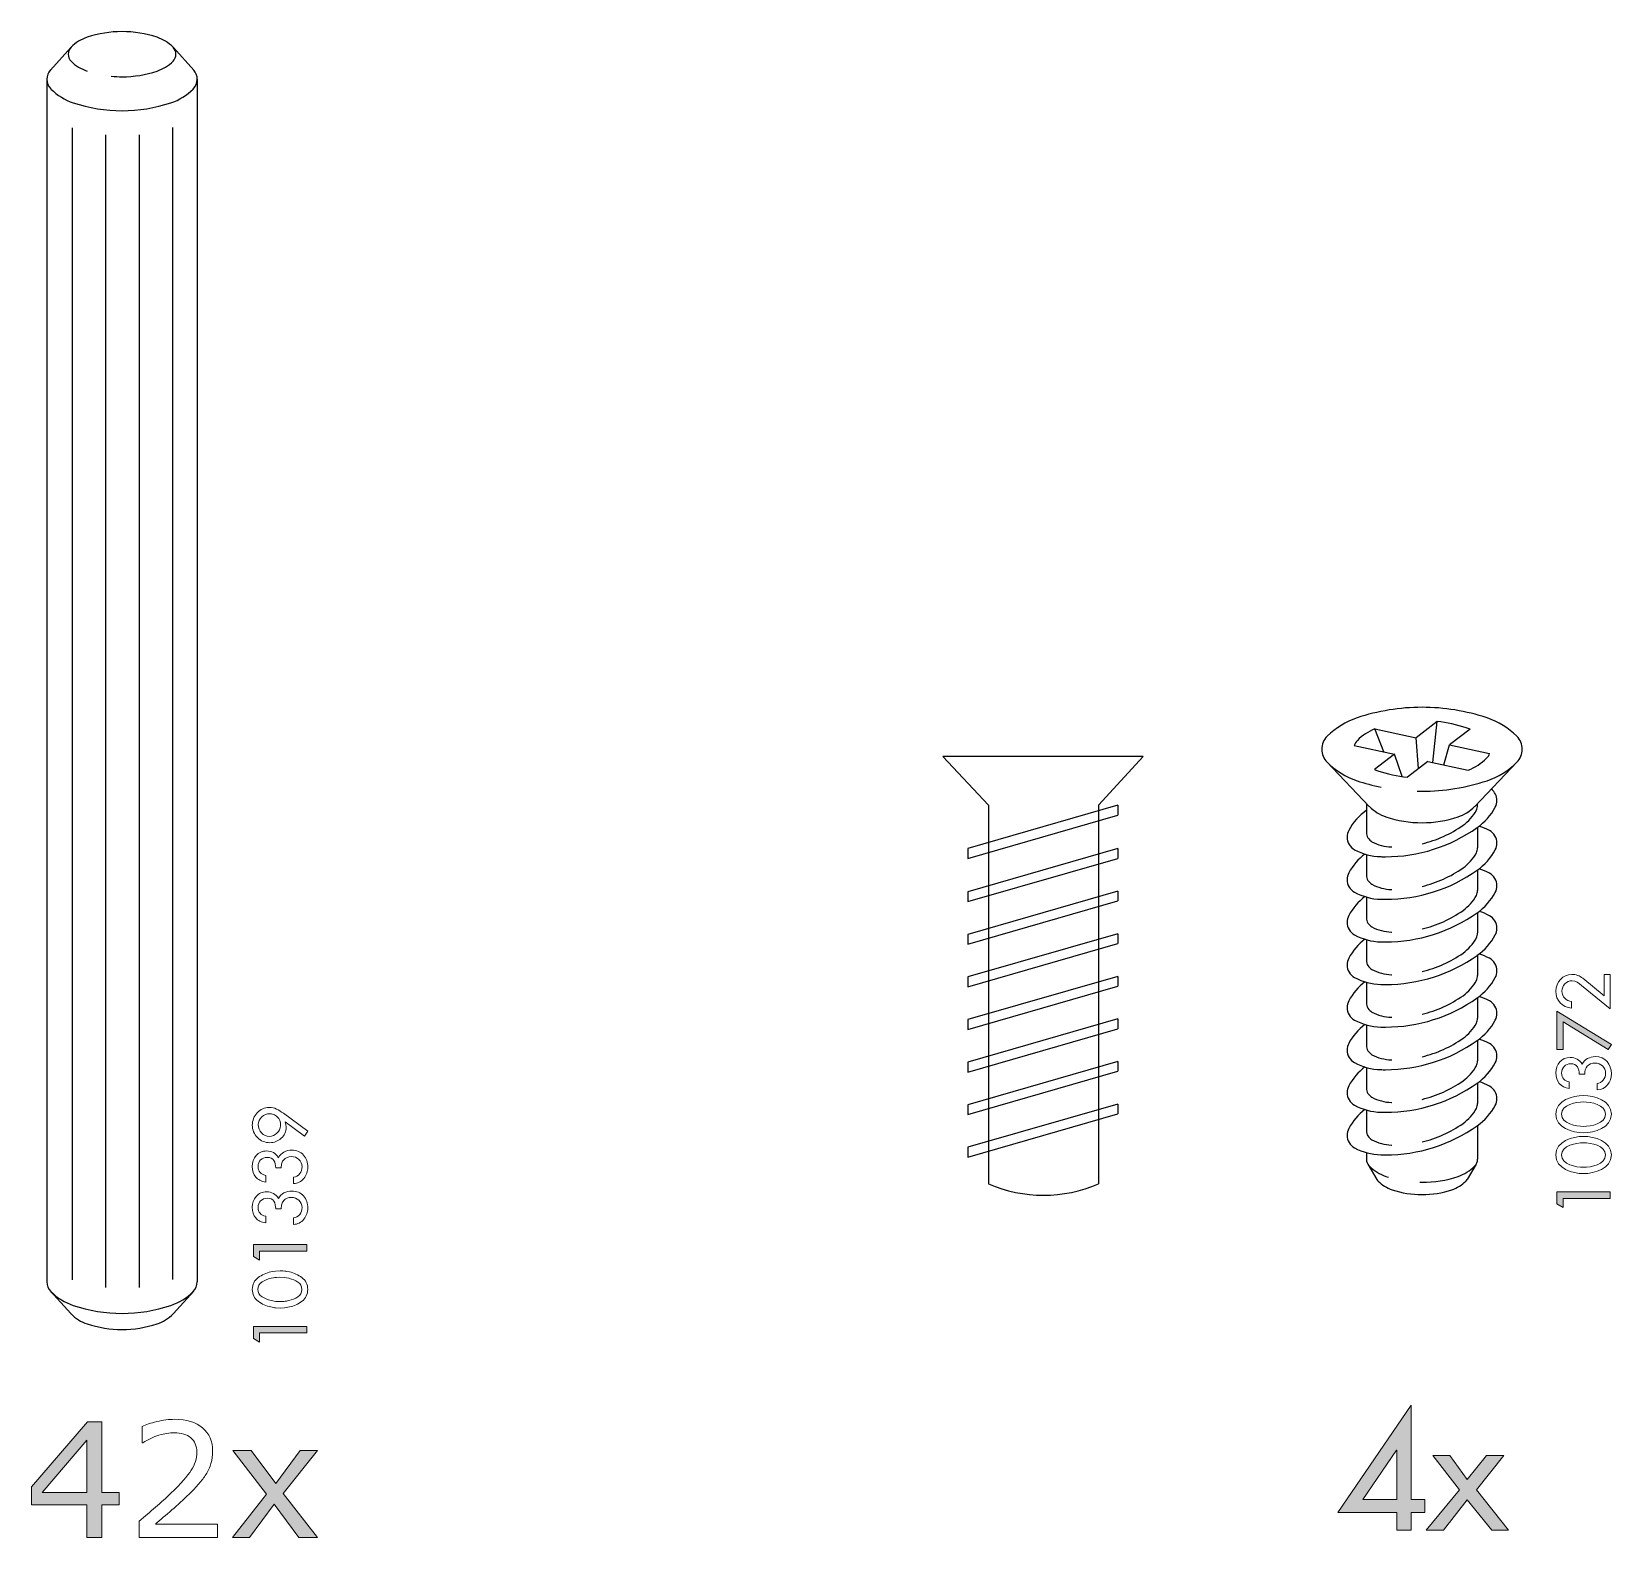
# Model space of a CAD drawing. Header units: inches. Extents: x -17664 to 660, y -8707 to 2166.
# Drawn here: x 472.35 to 478.66, y 535.62 to 541.63 of the extents above; entities that cross this region are included whole.
import ezdxf

# ---------------------------------------------------------------- set-up
doc = ezdxf.new("R2010")
doc.units = ezdxf.units.IN
doc.header["$MEASUREMENT"] = 0
doc.layers.add('Livello 1', color=7, linetype='Continuous')

msp = doc.modelspace()

# ---------------------------------------------------------------- hatches: boundary and pattern name
at = {"layer": 'Livello 1', "true_color": 0xffffff}
h = msp.add_hatch(color=7, dxfattribs=at)
h.dxf.hatch_style = 2
h.paths.add_polyline_path([(478.4669, 537.5688), (478.4426, 537.5688), (478.4426, 537.722), (478.66, 537.5894), (478.6472, 537.5688), (478.4669, 537.6789)])
h = msp.add_hatch(color=7, dxfattribs=at)
h.dxf.hatch_style = 2
h.paths.add_polyline_path([(478.4669, 536.9378), (478.4426, 536.9525), (478.4426, 537.0002), (478.6554, 537.0002), (478.6554, 536.9747), (478.4669, 536.9747)])
h = msp.add_hatch(color=7, dxfattribs=at)
h.dxf.hatch_style = 2
h.paths.add_polyline_path([(473.2632, 536.7275), (473.239, 536.7422), (473.239, 536.7899), (473.4515, 536.7899), (473.4515, 536.7645), (473.2632, 536.7645)])
h = msp.add_hatch(color=7, dxfattribs=at)
h.dxf.hatch_style = 2
h.paths.add_polyline_path([(473.2632, 536.4012), (473.239, 536.4159), (473.239, 536.4636), (473.4515, 536.4636), (473.4515, 536.4382), (473.2632, 536.4382)])
h = msp.add_hatch(color=7, dxfattribs=at)
h.dxf.hatch_style = 2
h.paths.add_polyline_path([(477.8036, 535.7726), (477.6677, 535.7726), (477.8023, 535.9701), (477.8036, 535.9701)])
h.paths.add_polyline_path([(477.8608, 535.7726), (477.8608, 536.1499), (477.5674, 535.7206), (477.8036, 535.7206), (477.8036, 535.6507), (477.8608, 535.6507), (477.8608, 535.7206), (477.9153, 535.7206), (477.9153, 535.7726)])
h = msp.add_hatch(color=7, dxfattribs=at)
h.dxf.hatch_style = 2
h.paths.add_polyline_path([(472.7025, 535.7515), (472.6339, 535.7515), (472.6339, 535.6215), (472.5744, 535.6215), (472.5744, 535.7515), (472.3533, 535.7515), (472.3533, 535.8228), (472.5769, 536.0833), (472.6339, 536.0833), (472.6339, 535.8011), (472.7025, 535.8011)])
h.paths.add_polyline_path([(472.5744, 535.8011), (472.5744, 536.0095), (472.3955, 535.8011)])
h = msp.add_hatch(color=7, dxfattribs=at)
h.dxf.hatch_style = 2
h.paths.add_polyline_path([(473.494, 535.6216), (473.4205, 535.6216), (473.3223, 535.7546), (473.2233, 535.6216), (473.1554, 535.6216), (473.2906, 535.7943), (473.1567, 535.9679), (473.2302, 535.9679), (473.3278, 535.837), (473.4258, 535.9679), (473.494, 535.9679), (473.3579, 535.7974)])
h = msp.add_hatch(color=7, dxfattribs=at)
h.dxf.hatch_style = 2
h.paths.add_polyline_path([(477.9471, 535.9479), (478.0144, 535.9479), (478.0848, 535.852), (478.1617, 535.9479), (478.2309, 535.9479), (478.1216, 535.812), (478.2493, 535.6507), (478.1826, 535.6507), (478.0848, 535.7714), (477.9903, 535.6507), (477.9211, 535.6507), (478.0537, 535.812)])

# ---------------------------------------------------------------- linework, layer by layer
at = {"color": 6}
for p, q in [((475.9905, 538.7387), (476.1728, 538.5434)), ((476.7904, 538.7387), (475.9905, 538.7387)), ((476.7904, 538.7387), (476.6124, 538.5434)), ((476.6896, 538.5434), (476.0913, 538.3709)), ((476.1728, 538.5434), (476.1728, 537.0328)), ((476.6124, 538.5434), (476.6124, 537.0328)), ((476.6896, 538.5434), (476.6896, 538.5042)), ((476.0913, 538.3318), (476.6896, 538.5042)), ((476.0913, 538.3709), (476.0913, 538.3709)), ((476.0913, 538.3709), (476.0913, 538.3318)), ((476.6896, 538.3709), (476.0913, 538.1984)), ((476.6896, 538.3709), (476.6896, 538.3318)), ((476.0913, 538.1593), (476.6896, 538.3318)), ((476.6896, 538.2009), (476.0913, 538.0284)), ((476.0913, 538.1984), (476.0913, 538.1593)), ((476.0913, 537.9893), (476.6896, 538.1618)), ((476.6896, 538.2009), (476.6896, 538.1618)), ((476.6896, 538.0309), (476.0913, 537.8585)), ((476.0913, 538.0284), (476.0913, 537.9893)), ((476.6896, 538.0309), (476.6896, 537.9918)), ((476.0913, 537.8193), (476.6896, 537.9918)), ((476.6896, 537.8606), (476.0913, 537.6882)), ((476.0913, 537.8585), (476.0913, 537.8193)), ((476.6896, 537.8606), (476.6896, 537.8215)), ((476.0913, 537.649), (476.6896, 537.8215)), ((476.6896, 537.6907), (476.0913, 537.5182)), ((476.0913, 537.6882), (476.0913, 537.649)), ((476.0913, 537.479), (476.6896, 537.6515)), ((476.6896, 537.6907), (476.6896, 537.6515)), ((476.6896, 537.5209), (476.0913, 537.3485)), ((476.0913, 537.5182), (476.0913, 537.479)), ((476.6896, 537.5209), (476.6896, 537.4818)), ((476.0913, 537.3093), (476.6896, 537.4818)), ((476.6896, 537.3513), (476.0913, 537.1788)), ((476.0913, 537.3485), (476.0913, 537.3093)), ((476.6896, 537.3513), (476.6896, 537.3121)), ((476.0913, 537.1397), (476.6896, 537.3121)), ((476.0913, 537.1788), (476.0913, 537.1397))]:
    msp.add_line(p, q, dxfattribs=at)
msp.add_arc((476.3926, 537.5403), 0.553, 246.57795, 293.42205, dxfattribs=at)
at = {"layer": 'Livello 1', "color": 7, "lineweight": 25, "true_color": 0xffffff}
for p, q in [((477.7157, 538.8484), (477.8799, 538.8131)), ((477.7519, 538.7565), (477.7158, 538.8484)), ((477.9648, 538.8779), (477.8799, 538.8132)), ((477.9465, 538.7147), (477.9648, 538.8779)), ((478.0956, 538.847), (478.0137, 538.7844)), ((477.6335, 538.7819), (477.7938, 538.7475)), ((477.8903, 538.6903), (477.8799, 538.8131)), ((477.9906, 538.7052), (478.0136, 538.7844)), ((478.0136, 538.7844), (478.1735, 538.75)), ((477.5242, 538.7165), (477.6931, 538.539)), ((477.7938, 538.7475), (477.7138, 538.6865)), ((477.8243, 538.6586), (477.7938, 538.7475)), ((477.9276, 538.7187), (477.8453, 538.656)), ((477.9276, 538.7187), (478.0882, 538.6842)), ((478.2837, 538.7165), (478.1147, 538.539)), ((477.6819, 538.5508), (477.6819, 538.4354)), ((478.1259, 538.4556), (478.1259, 538.3739)), ((477.6819, 538.3473), (477.6819, 538.2654)), ((477.7819, 538.3775), (477.7833, 538.3775)), ((478.1259, 538.2856), (478.1259, 538.2038)), ((477.6819, 538.1773), (477.6819, 538.0954)), ((478.1259, 538.1156), (478.1259, 538.0339)), ((477.6819, 538.0073), (477.6819, 537.9254)), ((478.1259, 537.9456), (478.1259, 537.8639)), ((477.6819, 537.8373), (477.6819, 537.7553)), ((477.7819, 537.8675), (477.7833, 537.8675)), ((478.1259, 537.7756), (478.1259, 537.6939)), ((477.6819, 537.6673), (477.6819, 537.5854)), ((477.7819, 537.6975), (477.7833, 537.6975)), ((478.1259, 537.6056), (478.1259, 537.5238)), ((477.6819, 537.4973), (477.6819, 537.4154)), ((478.1259, 537.4357), (478.1259, 537.3539)), ((477.6819, 537.3273), (477.6819, 537.2454)), ((478.1259, 537.2656), (478.1259, 537.1318)), ((477.6819, 537.1573), (477.6819, 537.1317)), ((477.7819, 537.1875), (477.7833, 537.1875)), ((477.6877, 537.1108), (477.7241, 537.0497)), ((478.1202, 537.1108), (478.0837, 537.0497))]:
    msp.add_line(p, q, dxfattribs=at)
at = {"layer": 'Livello 1', "lineweight": 0}
for p, q in [((478.4426, 536.9525), (478.4426, 537.0002)), ((478.4426, 537.0002), (478.6554, 537.0002)), ((478.4669, 536.9378), (478.4426, 536.9525)), ((478.6554, 536.9747), (478.4669, 536.9747)), ((478.4669, 536.9747), (478.4669, 536.9378)), ((478.6554, 537.0002), (478.6554, 536.9747))]:
    msp.add_line(p, q, dxfattribs=at)
at = {"layer": 'Livello 1', "color": 7, "lineweight": 25, "true_color": 0xffffff}
for points in [[(472.5096, 541.5678), (472.4287, 541.4782)], [(472.9195, 541.5678), (473.0004, 541.4782)], [(472.4146, 541.4414), (472.4146, 536.6414)], [(473.0146, 541.4414), (473.0146, 536.6414)], [(472.5149, 541.2478), (472.5149, 536.649)], [(472.9159, 541.2493), (472.9159, 536.651)], [(472.6486, 541.219), (472.6486, 536.6191)], [(472.7822, 541.2196), (472.7822, 536.6191)], [(472.4287, 536.6045), (472.5096, 536.5149)], [(473.0004, 536.6045), (472.9195, 536.5149)]]:
    msp.add_lwpolyline(points, dxfattribs=at)
at = {"layer": 'Livello 1', "lineweight": 0}
for points in [[(478.4669, 537.5688), (478.4426, 537.5688), (478.4426, 537.722), (478.66, 537.5894), (478.6472, 537.5688), (478.4669, 537.6789), (478.4669, 537.5688)], [(473.2632, 536.7275), (473.239, 536.7422), (473.239, 536.7899), (473.4515, 536.7899), (473.4515, 536.7645), (473.2632, 536.7645), (473.2632, 536.7275)], [(473.2632, 536.4012), (473.239, 536.4159), (473.239, 536.4636), (473.4515, 536.4636), (473.4515, 536.4382), (473.2632, 536.4382), (473.2632, 536.4012)], [(477.8608, 535.7726), (477.8608, 536.1499), (477.5674, 535.7206), (477.8036, 535.7206), (477.8036, 535.6507), (477.8608, 535.6507), (477.8608, 535.7206), (477.9153, 535.7206), (477.9153, 535.7726), (477.8608, 535.7726)], [(472.7025, 535.7515), (472.6339, 535.7515), (472.6339, 535.6215), (472.5744, 535.6215), (472.5744, 535.7515), (472.3533, 535.7515), (472.3533, 535.8228), (472.5769, 536.0833), (472.6339, 536.0833), (472.6339, 535.8011), (472.7025, 535.8011), (472.7025, 535.7515)], [(472.5744, 535.8011), (472.5744, 536.0095), (472.3955, 535.8011), (472.5744, 535.8011)], [(473.494, 535.6216), (473.4205, 535.6216), (473.3223, 535.7546), (473.2233, 535.6216), (473.1554, 535.6216), (473.2906, 535.7943), (473.1567, 535.9679), (473.2302, 535.9679), (473.3278, 535.837), (473.4258, 535.9679), (473.494, 535.9679), (473.3579, 535.7974), (473.494, 535.6216)], [(477.8036, 535.7726), (477.6677, 535.7726), (477.8023, 535.9701), (477.8036, 535.9701), (477.8036, 535.7726)], [(477.9471, 535.9479), (478.0144, 535.9479), (478.0848, 535.852), (478.1617, 535.9479), (478.2309, 535.9479), (478.1216, 535.812), (478.2493, 535.6507), (478.1826, 535.6507), (478.0848, 535.7714), (477.9903, 535.6507), (477.9211, 535.6507), (478.0537, 535.812), (477.9471, 535.9479)]]:
    msp.add_lwpolyline(points, dxfattribs=at)
at = {"layer": 'Livello 1', "color": 7, "lineweight": 25, "true_color": 0xffffff}
for points in [[(472.8542, 541.6088), (472.8091, 541.6238), (472.762, 541.6315), (472.7146, 541.6315), (472.6671, 541.6315), (472.62, 541.6238), (472.5749, 541.6088)], [(472.511, 541.5693), (472.5036, 541.5619), (472.4994, 541.5518), (472.4994, 541.5413), (472.4994, 541.5309), (472.5036, 541.5208), (472.511, 541.5134)], [(472.9181, 541.5134), (472.9256, 541.5209), (472.9297, 541.5309), (472.9297, 541.5413), (472.9297, 541.5518), (472.9256, 541.5619), (472.9181, 541.5692)], [(472.4287, 541.4783), (472.4196, 541.4681), (472.4146, 541.455), (472.4146, 541.4414), (472.4146, 541.4268), (472.4204, 541.4128), (472.4307, 541.4025)], [(472.6716, 541.4533), (472.6859, 541.4519), (472.7002, 541.4512), (472.7146, 541.4512), (472.762, 541.4512), (472.8091, 541.4589), (472.8542, 541.4739)], [(472.9984, 541.4024), (473.0087, 541.4127), (473.0146, 541.4267), (473.0146, 541.4414), (473.0146, 541.4549), (473.0095, 541.4681), (473.0004, 541.4782)], [(472.5199, 541.3473), (472.5826, 541.3264), (472.6484, 541.3157), (472.7146, 541.3157), (472.7808, 541.3157), (472.8465, 541.3264), (472.9092, 541.3473)], [(478.1634, 538.8924), (478.0797, 538.9203), (477.9922, 538.9346), (477.9039, 538.9346), (477.8157, 538.9346), (477.7281, 538.9203), (477.6444, 538.8924)], [(477.5254, 538.8189), (477.5116, 538.8052), (477.504, 538.7865), (477.504, 538.767), (477.504, 538.7476), (477.5116, 538.7289), (477.5254, 538.7151)], [(478.2824, 538.7151), (478.2962, 538.7289), (478.3039, 538.7476), (478.3039, 538.767), (478.3039, 538.7865), (478.2962, 538.8052), (478.2824, 538.8189)], [(477.8847, 538.5997), (477.8911, 538.5996), (477.8975, 538.5996), (477.9039, 538.5996), (477.9921, 538.5996), (478.0798, 538.6137), (478.1634, 538.6416)], [(478.1964, 538.5359), (478.2008, 538.5441), (478.2031, 538.5534), (478.2031, 538.5627), (478.2031, 538.5806), (478.1947, 538.5974), (478.1805, 538.6081)], [(478.1209, 538.5239), (478.1242, 538.53), (478.1259, 538.5369), (478.1259, 538.5439), (478.1259, 538.546), (478.1258, 538.5481), (478.1254, 538.5503)], [(477.7599, 538.4974), (477.8063, 538.482), (477.855, 538.474), (477.9039, 538.474), (477.9529, 538.474), (478.0015, 538.482), (478.048, 538.4974)], [(477.6115, 538.4434), (477.607, 538.4352), (477.6048, 538.4259), (477.6048, 538.4165), (477.6048, 538.3956), (477.6163, 538.3763), (477.6347, 538.3664)], [(477.7394, 538.3385), (477.7455, 538.3382), (477.7517, 538.3382), (477.7577, 538.3382), (477.8891, 538.3382), (478.0172, 538.3789), (478.1246, 538.4547)], [(478.1964, 538.3658), (478.2008, 538.3741), (478.2031, 538.3833), (478.2031, 538.3927), (478.2031, 538.4137), (478.1916, 538.4329), (478.1732, 538.4429)], [(477.6115, 538.2734), (477.607, 538.2652), (477.6048, 538.2559), (477.6048, 538.2465), (477.6048, 538.2256), (477.6163, 538.2063), (477.6347, 538.1964)], [(477.7394, 538.1685), (477.7455, 538.1683), (477.7517, 538.1682), (477.7577, 538.1682), (477.8891, 538.1682), (478.0172, 538.2088), (478.1246, 538.2847)], [(478.1964, 538.1958), (478.2008, 538.2041), (478.2031, 538.2133), (478.2031, 538.2227), (478.2031, 538.2436), (478.1916, 538.2629), (478.1732, 538.2729)], [(477.6115, 538.1034), (477.607, 538.0951), (477.6048, 538.0859), (477.6048, 538.0765), (477.6048, 538.0556), (477.6163, 538.0363), (477.6347, 538.0264)], [(477.7394, 537.9984), (477.7455, 537.9983), (477.7517, 537.9982), (477.7577, 537.9982), (477.8891, 537.9982), (478.0172, 538.0389), (478.1246, 538.1147)], [(478.1964, 538.0259), (478.2008, 538.0341), (478.2031, 538.0434), (478.2031, 538.0527), (478.2031, 538.0737), (478.1916, 538.0929), (478.1732, 538.1028)], [(477.6115, 537.9334), (477.607, 537.9251), (477.6048, 537.9159), (477.6048, 537.9065), (477.6048, 537.8856), (477.6163, 537.8663), (477.6347, 537.8564)], [(477.7394, 537.8285), (477.7455, 537.8283), (477.7517, 537.8282), (477.7577, 537.8282), (477.8891, 537.8282), (478.0172, 537.8689), (478.1246, 537.9446)], [(478.1964, 537.8558), (478.2008, 537.8641), (478.2031, 537.8733), (478.2031, 537.8828), (478.2031, 537.9037), (478.1916, 537.9229), (478.1732, 537.9329)], [(477.7394, 537.6585), (477.7455, 537.6583), (477.7517, 537.6582), (477.7577, 537.6582), (477.8891, 537.6582), (478.0172, 537.6989), (478.1246, 537.7746)], [(477.6115, 537.7634), (477.607, 537.7552), (477.6048, 537.7459), (477.6048, 537.7365), (477.6048, 537.7155), (477.6163, 537.6963), (477.6347, 537.6864)], [(478.1964, 537.6859), (478.2008, 537.6941), (478.2031, 537.7033), (478.2031, 537.7127), (478.2031, 537.7337), (478.1916, 537.7529), (478.1732, 537.7629)], [(477.6115, 537.5934), (477.607, 537.5851), (477.6048, 537.5759), (477.6048, 537.5665), (477.6048, 537.5456), (477.6163, 537.5263), (477.6347, 537.5164)], [(477.7394, 537.4885), (477.7455, 537.4883), (477.7517, 537.4882), (477.7577, 537.4882), (477.8891, 537.4882), (478.0172, 537.5289), (478.1246, 537.6046)], [(478.1964, 537.5159), (478.2008, 537.5241), (478.2031, 537.5333), (478.2031, 537.5427), (478.2031, 537.5637), (478.1916, 537.583), (478.1732, 537.5928)], [(477.6115, 537.4234), (477.607, 537.4151), (477.6048, 537.4059), (477.6048, 537.3965), (477.6048, 537.3756), (477.6163, 537.3563), (477.6347, 537.3464)], [(477.7394, 537.3185), (477.7455, 537.3183), (477.7517, 537.3183), (477.7577, 537.3183), (477.8891, 537.3183), (478.0172, 537.3589), (478.1246, 537.4347)], [(478.1964, 537.3459), (478.2008, 537.3541), (478.2031, 537.3634), (478.2031, 537.3728), (478.2031, 537.3937), (478.1916, 537.4129), (478.1732, 537.4228)], [(477.7394, 537.1485), (477.7455, 537.1483), (477.7517, 537.1482), (477.7577, 537.1482), (477.8891, 537.1482), (478.0172, 537.1889), (478.1246, 537.2646)], [(477.6115, 537.2534), (477.607, 537.2451), (477.6048, 537.2359), (477.6048, 537.2265), (477.6048, 537.2056), (477.6163, 537.1863), (477.6347, 537.1764)], [(477.8946, 537.0388), (477.8977, 537.0388), (477.9008, 537.0388), (477.9039, 537.0388), (477.9529, 537.0388), (478.0015, 537.0466), (478.048, 537.0621)], [(477.7842, 537.0092), (477.8228, 536.9963), (477.8632, 536.9898), (477.9039, 536.9898), (477.9446, 536.9898), (477.985, 536.9963), (478.0236, 537.0092)], [(472.5199, 536.5473), (472.5826, 536.5263), (472.6484, 536.5157), (472.7146, 536.5157), (472.7808, 536.5157), (472.8465, 536.5263), (472.9092, 536.5473)], [(472.5749, 536.4739), (472.62, 536.4589), (472.6671, 536.4513), (472.7146, 536.4513), (472.762, 536.4513), (472.8091, 536.4589), (472.8542, 536.4739)]]:
    msp.add_open_spline(points, degree=3, knots=[0, 0, 0, 0, 1, 1, 1, 2, 2, 2, 2], dxfattribs=at)
for points in [[(472.5749, 541.6088), (472.5508, 541.6007), (472.5289, 541.5872), (472.511, 541.5693)], [(472.9181, 541.5693), (472.9002, 541.5872), (472.8783, 541.6007), (472.8542, 541.6088)], [(472.511, 541.5134), (472.529, 541.4954), (472.5509, 541.4819), (472.5749, 541.4739)], [(472.8542, 541.4739), (472.8783, 541.4819), (472.9002, 541.4954), (472.9181, 541.5134)], [(472.4307, 541.4024), (472.4557, 541.3774), (472.4863, 541.3585), (472.5199, 541.3473)], [(472.9092, 541.3473), (472.9428, 541.3585), (472.9734, 541.3774), (472.9984, 541.4024)], [(477.6444, 538.8924), (477.5996, 538.8776), (477.5588, 538.8523), (477.5254, 538.8189)], [(477.7157, 538.8484), (477.6896, 538.838), (477.6659, 538.8224), (477.6459, 538.8024)], [(478.0808, 538.8525), (478.0431, 538.8651), (478.0042, 538.8736), (477.9648, 538.8779)], [(478.0956, 538.847), (478.0907, 538.849), (478.0858, 538.8509), (478.0808, 538.8525)], [(478.2824, 538.8189), (478.249, 538.8523), (478.2083, 538.8776), (478.1634, 538.8924)], [(477.6459, 538.8025), (477.6402, 538.7967), (477.636, 538.7897), (477.6335, 538.7819)], [(477.5254, 538.7151), (477.5588, 538.6817), (477.5996, 538.6566), (477.6444, 538.6416)], [(478.0882, 538.6842), (478.1158, 538.6946), (478.141, 538.7108), (478.1619, 538.7317)], [(478.1619, 538.7317), (478.167, 538.7369), (478.171, 538.7431), (478.1735, 538.75)], [(478.1634, 538.6416), (478.2083, 538.6566), (478.249, 538.6817), (478.2824, 538.7151)], [(477.7138, 538.6865), (477.7182, 538.6847), (477.7226, 538.683), (477.727, 538.6816)], [(477.727, 538.6816), (477.7654, 538.6688), (477.805, 538.6602), (477.8453, 538.656)], [(477.6444, 538.6416), (477.6759, 538.6312), (477.7079, 538.6226), (477.7404, 538.616)], [(477.6938, 538.5383), (477.7124, 538.5198), (477.735, 538.5058), (477.7599, 538.4974)], [(478.048, 538.4974), (478.0728, 538.5058), (478.0954, 538.5198), (478.114, 538.5383)], [(478.1246, 538.4547), (478.1545, 538.4758), (478.1791, 538.5036), (478.1964, 538.5359)], [(477.6819, 538.5236), (477.6526, 538.5026), (477.6285, 538.4752), (477.6115, 538.4434)], [(477.9039, 538.39), (477.9627, 538.4038), (478.0183, 538.4289), (478.0676, 538.4637)], [(478.0676, 538.4637), (478.0898, 538.4794), (478.108, 538.5), (478.1209, 538.5239)], [(477.6819, 538.4353), (477.6819, 538.4199), (477.6905, 538.4055), (477.7042, 538.3982)], [(477.7042, 538.3982), (477.7282, 538.3853), (477.7548, 538.3782), (477.7819, 538.3775)], [(478.1732, 538.4429), (478.16, 538.4499), (478.1462, 538.4557), (478.1319, 538.4602)], [(477.6759, 538.3491), (477.6493, 538.3287), (477.6273, 538.3029), (477.6115, 538.2734)], [(477.6347, 538.3664), (477.667, 538.3491), (477.7028, 538.3395), (477.7395, 538.3385)], [(478.0676, 538.2937), (478.0898, 538.3093), (478.108, 538.33), (478.1209, 538.3539)], [(478.1209, 538.3539), (478.1242, 538.36), (478.1259, 538.3669), (478.1259, 538.3739)], [(478.1246, 538.2847), (478.1545, 538.3058), (478.1791, 538.3336), (478.1964, 538.3658)], [(477.9039, 538.2199), (477.9627, 538.2338), (478.0183, 538.2588), (478.0676, 538.2937)], [(478.1732, 538.2729), (478.16, 538.2799), (478.1462, 538.2857), (478.1319, 538.2901)], [(477.6819, 538.2653), (477.6819, 538.2499), (477.6905, 538.2355), (477.7042, 538.2282)], [(477.7042, 538.2282), (477.7282, 538.2153), (477.7548, 538.2082), (477.7819, 538.2075)], [(477.6759, 538.1791), (477.6493, 538.1587), (477.6273, 538.1329), (477.6115, 538.1034)], [(477.6347, 538.1964), (477.667, 538.1791), (477.7028, 538.1695), (477.7395, 538.1685)], [(477.7819, 538.2075), (477.7824, 538.2075), (477.7828, 538.2075), (477.7833, 538.2074)], [(478.0676, 538.1237), (478.0898, 538.1393), (478.108, 538.1599), (478.1209, 538.1839)], [(478.1209, 538.1839), (478.1242, 538.1901), (478.1259, 538.1969), (478.1259, 538.2038)], [(478.1246, 538.1147), (478.1545, 538.1358), (478.1791, 538.1636), (478.1964, 538.1959)], [(477.6819, 538.0954), (477.6819, 538.0798), (477.6905, 538.0656), (477.7042, 538.0582)], [(477.9039, 538.0499), (477.9627, 538.0638), (478.0183, 538.0888), (478.0676, 538.1237)], [(478.1732, 538.1028), (478.16, 538.1099), (478.1462, 538.1157), (478.1319, 538.1201)], [(477.6347, 538.0264), (477.667, 538.0091), (477.7028, 537.9995), (477.7395, 537.9984)], [(477.7042, 538.0582), (477.7282, 538.0454), (477.7548, 538.0382), (477.7819, 538.0375)], [(477.7819, 538.0375), (477.7824, 538.0374), (477.7828, 538.0374), (477.7833, 538.0374)], [(478.1209, 538.0139), (478.1242, 538.0201), (478.1259, 538.0269), (478.1259, 538.0338)], [(478.1246, 537.9447), (478.1545, 537.9658), (478.1791, 537.9936), (478.1964, 538.0259)], [(477.6759, 538.0091), (477.6493, 537.9887), (477.6273, 537.9629), (477.6115, 537.9334)], [(478.0676, 537.9536), (478.0898, 537.9694), (478.108, 537.99), (478.1209, 538.0139)], [(477.6819, 537.9254), (477.6819, 537.9098), (477.6905, 537.8956), (477.7042, 537.8882)], [(477.9039, 537.8799), (477.9627, 537.8938), (478.0183, 537.9189), (478.0676, 537.9537)], [(478.1732, 537.9329), (478.16, 537.9399), (478.1462, 537.9457), (478.1319, 537.9501)], [(477.6759, 537.8391), (477.6493, 537.8187), (477.6273, 537.7929), (477.6115, 537.7634)], [(477.6347, 537.8564), (477.667, 537.8391), (477.7028, 537.8295), (477.7395, 537.8285)], [(477.7042, 537.8882), (477.7282, 537.8754), (477.7548, 537.8683), (477.7819, 537.8675)], [(478.0676, 537.7837), (478.0898, 537.7994), (478.108, 537.82), (478.1209, 537.8439)], [(478.1209, 537.8439), (478.1242, 537.85), (478.1259, 537.8569), (478.1259, 537.8639)], [(478.1246, 537.7746), (478.1545, 537.7958), (478.1791, 537.8236), (478.1964, 537.8558)], [(477.9039, 537.7099), (477.9627, 537.7238), (478.0183, 537.7489), (478.0676, 537.7837)], [(478.1732, 537.7629), (478.16, 537.7699), (478.1462, 537.7757), (478.1319, 537.7802)], [(477.6819, 537.7554), (477.6819, 537.7399), (477.6905, 537.7255), (477.7042, 537.7182)], [(477.7042, 537.7182), (477.7282, 537.7053), (477.7548, 537.6982), (477.7819, 537.6975)], [(477.6759, 537.6691), (477.6493, 537.6488), (477.6273, 537.6229), (477.6115, 537.5934)], [(477.6347, 537.6864), (477.667, 537.6691), (477.7028, 537.6595), (477.7395, 537.6584)], [(478.0676, 537.6137), (478.0898, 537.6293), (478.108, 537.65), (478.1209, 537.6739)], [(478.1209, 537.6739), (478.1242, 537.6801), (478.1259, 537.6869), (478.1259, 537.6939)], [(478.1246, 537.6047), (478.1545, 537.6258), (478.1791, 537.6536), (478.1964, 537.6858)], [(477.6819, 537.5854), (477.6819, 537.5698), (477.6905, 537.5555), (477.7042, 537.5482)], [(477.9039, 537.5399), (477.9627, 537.5538), (478.0183, 537.5788), (478.0676, 537.6137)], [(478.1732, 537.5928), (478.16, 537.5999), (478.1462, 537.6057), (478.1319, 537.6101)], [(477.6347, 537.5164), (477.667, 537.4991), (477.7028, 537.4895), (477.7395, 537.4885)], [(477.7042, 537.5482), (477.7282, 537.5354), (477.7548, 537.5283), (477.7819, 537.5275)], [(477.7819, 537.5275), (477.7824, 537.5275), (477.7828, 537.5274), (477.7833, 537.5274)], [(478.1209, 537.5039), (478.1242, 537.5101), (478.1259, 537.5169), (478.1259, 537.5238)], [(478.1246, 537.4347), (478.1545, 537.4558), (478.1791, 537.4836), (478.1964, 537.5159)], [(477.6759, 537.4991), (477.6493, 537.4787), (477.6273, 537.4529), (477.6115, 537.4234)], [(478.0676, 537.4437), (478.0898, 537.4593), (478.108, 537.4799), (478.1209, 537.5039)], [(477.6819, 537.4154), (477.6819, 537.3998), (477.6905, 537.3856), (477.7042, 537.3782)], [(477.9039, 537.3699), (477.9627, 537.3839), (478.0183, 537.4089), (478.0676, 537.4437)], [(478.1732, 537.4228), (478.16, 537.4299), (478.1462, 537.4356), (478.1319, 537.4401)], [(477.6759, 537.3291), (477.6493, 537.3087), (477.6273, 537.2829), (477.6115, 537.2534)], [(477.6347, 537.3464), (477.667, 537.3291), (477.7028, 537.3195), (477.7395, 537.3185)], [(477.7042, 537.3782), (477.7282, 537.3654), (477.7548, 537.3583), (477.7819, 537.3575)], [(477.7819, 537.3575), (477.7824, 537.3575), (477.7828, 537.3575), (477.7833, 537.3575)], [(478.0676, 537.2737), (478.0898, 537.2894), (478.108, 537.31), (478.1209, 537.3339)], [(478.1209, 537.3339), (478.1242, 537.34), (478.1259, 537.3469), (478.1259, 537.3538)], [(478.1246, 537.2646), (478.1545, 537.2858), (478.1791, 537.3135), (478.1964, 537.3459)], [(477.9039, 537.1999), (477.9627, 537.2138), (478.0183, 537.2389), (478.0676, 537.2736)], [(477.6819, 537.2454), (477.6819, 537.2298), (477.6905, 537.2156), (477.7042, 537.2082)], [(477.7042, 537.2082), (477.7282, 537.1954), (477.7548, 537.1883), (477.7819, 537.1875)], [(477.6347, 537.1764), (477.667, 537.1591), (477.7028, 537.1495), (477.7395, 537.1485)], [(477.6819, 537.1317), (477.6819, 537.1209), (477.6863, 537.1105), (477.6938, 537.1029)], [(477.6938, 537.1029), (477.7124, 537.0844), (477.735, 537.0704), (477.7599, 537.0621)], [(478.048, 537.0621), (478.0728, 537.0704), (478.0954, 537.0844), (478.114, 537.1029)], [(478.114, 537.1029), (478.1216, 537.1106), (478.1259, 537.1209), (478.1259, 537.1317)], [(477.7242, 537.0497), (477.7256, 537.0473), (477.7273, 537.0451), (477.7293, 537.0431)], [(477.7293, 537.0431), (477.7447, 537.0277), (477.7635, 537.0161), (477.7842, 537.0092)], [(477.7599, 537.0621), (477.7632, 537.061), (477.7665, 537.06), (477.7697, 537.059)], [(478.0236, 537.0092), (478.0444, 537.0161), (478.0631, 537.0277), (478.0786, 537.0431)], [(478.0785, 537.0431), (478.0806, 537.0451), (478.0823, 537.0473), (478.0837, 537.0497)], [(472.4146, 536.6413), (472.4146, 536.6267), (472.4204, 536.6127), (472.4307, 536.6024)], [(472.9984, 536.6024), (473.0087, 536.6127), (473.0146, 536.6267), (473.0146, 536.6414)], [(472.4307, 536.6024), (472.4557, 536.5774), (472.4863, 536.5585), (472.5199, 536.5473)], [(472.9092, 536.5473), (472.9428, 536.5585), (472.9734, 536.5774), (472.9984, 536.6024)], [(472.5096, 536.5149), (472.51, 536.5144), (472.5105, 536.5139), (472.511, 536.5134)], [(472.511, 536.5134), (472.529, 536.4955), (472.5509, 536.4819), (472.5749, 536.4739)], [(472.8542, 536.4739), (472.8783, 536.4819), (472.9002, 536.4955), (472.9181, 536.5134)], [(472.9181, 536.5134), (472.9186, 536.5139), (472.9191, 536.5144), (472.9195, 536.5149)]]:
    msp.add_open_spline(points, degree=3, dxfattribs=at)
at = {"layer": 'Livello 1', "lineweight": 0}
for points, knots in [([(478.6311, 537.8688), (478.6311, 537.8688), (478.6554, 537.8688), (478.6554, 537.8688), (478.6554, 537.8688), (478.6554, 537.7314), (478.6554, 537.7314), (478.6554, 537.7314), (478.5411, 537.8245), (478.5411, 537.8245), (478.5304, 537.8333), (478.5171, 537.8434), (478.503, 537.8434), (478.4807, 537.8434), (478.4624, 537.8237), (478.4624, 537.8017), (478.4624, 537.78), (478.4799, 537.7622), (478.5013, 537.7607), (478.5013, 537.7607), (478.5013, 537.7342), (478.5013, 537.7342), (478.4635, 537.7385), (478.4381, 537.763), (478.4381, 537.8017), (478.4381, 537.8378), (478.4649, 537.8688), (478.5019, 537.8688), (478.5177, 537.8688), (478.5335, 537.8629), (478.5456, 537.8531), (478.5456, 537.8531), (478.6311, 537.783), (478.6311, 537.783), (478.6311, 537.783), (478.6311, 537.8688), (478.6311, 537.8688)], [0, 0, 0, 0, 1, 1, 1, 2, 2, 2, 3, 3, 3, 4, 4, 4, 5, 5, 5, 6, 6, 6, 7, 7, 7, 8, 8, 8, 9, 9, 9, 10, 10, 10, 11, 11, 11, 12, 12, 12, 12]), ([(478.5318, 537.47), (478.5318, 537.4929), (478.5233, 537.5119), (478.4977, 537.5119), (478.4762, 537.5119), (478.4612, 537.496), (478.4612, 537.4749), (478.4612, 537.4557), (478.4734, 537.4424), (478.4917, 537.4396), (478.4917, 537.4396), (478.4917, 537.4133), (478.4917, 537.4133), (478.4568, 537.4184), (478.4381, 537.4407), (478.4381, 537.4757), (478.4381, 537.5096), (478.4599, 537.5372), (478.4954, 537.5372), (478.5163, 537.5372), (478.5332, 537.5282), (478.5434, 537.5101), (478.5533, 537.531), (478.5733, 537.5403), (478.5961, 537.5403), (478.636, 537.5403), (478.66, 537.5104), (478.66, 537.4723), (478.66, 537.439), (478.6379, 537.4091), (478.6029, 537.4074), (478.6029, 537.4074), (478.6029, 537.4331), (478.6029, 537.4331), (478.6238, 537.4356), (478.6368, 537.4539), (478.6368, 537.4743), (478.6368, 537.498), (478.6182, 537.5149), (478.595, 537.5149), (478.5679, 537.5149), (478.5518, 537.4963), (478.5538, 537.47), (478.5538, 537.47), (478.5318, 537.47), (478.5318, 537.47)], [0, 0, 0, 0, 1, 1, 1, 2, 2, 2, 3, 3, 3, 4, 4, 4, 5, 5, 5, 6, 6, 6, 7, 7, 7, 8, 8, 8, 9, 9, 9, 10, 10, 10, 11, 11, 11, 12, 12, 12, 13, 13, 13, 14, 14, 14, 15, 15, 15, 15]), ([(473.4427, 537.223), (473.4427, 537.223), (473.3662, 537.2797), (473.3662, 537.2797), (473.3662, 537.2797), (473.3656, 537.2791), (473.3656, 537.2791), (473.3663, 537.2774), (473.3674, 537.2741), (473.3687, 537.2692), (473.3687, 537.2692), (473.3696, 537.2585), (473.3696, 537.2585), (473.3696, 537.2409), (473.363, 537.2261), (473.3496, 537.2144), (473.3363, 537.2027), (473.3212, 537.1968), (473.3043, 537.1968), (473.2853, 537.1968), (473.2689, 537.2036), (473.2552, 537.2173), (473.2414, 537.2309), (473.2344, 537.2475), (473.2344, 537.2671), (473.2344, 537.2857), (473.241, 537.3022), (473.2542, 537.3165), (473.2673, 537.3308), (473.2833, 537.3379), (473.3023, 537.3379), (473.3128, 537.3379), (473.3225, 537.3356), (473.3315, 537.3312), (473.3404, 537.3266), (473.3493, 537.3212), (473.3583, 537.3147), (473.3583, 537.3147), (473.4556, 537.2423), (473.4556, 537.2423), (473.4556, 537.2423), (473.4427, 537.223), (473.4427, 537.223)], [0, 0, 0, 0, 1, 1, 1, 2, 2, 2, 3, 3, 3, 4, 4, 4, 5, 5, 5, 6, 6, 6, 7, 7, 7, 8, 8, 8, 9, 9, 9, 10, 10, 10, 11, 11, 11, 12, 12, 12, 13, 13, 13, 14, 14, 14, 14]), ([(478.6599, 537.3109), (478.6599, 537.3656), (478.5925, 537.3851), (478.549, 537.3851), (478.5053, 537.3851), (478.4381, 537.3659), (478.4381, 537.3109), (478.4381, 537.2559), (478.5053, 537.2366), (478.549, 537.2366), (478.5925, 537.2366), (478.6599, 537.2562), (478.6599, 537.3109)], [0, 0, 0, 0, 1, 1, 1, 2, 2, 2, 3, 3, 3, 4, 4, 4, 4]), ([(478.4607, 537.3109), (478.4607, 537.349), (478.5194, 537.3597), (478.5487, 537.3597), (478.5781, 537.3597), (478.6362, 537.349), (478.6362, 537.3109), (478.6362, 537.2728), (478.5781, 537.2621), (478.5487, 537.2621), (478.5194, 537.2621), (478.4607, 537.2728), (478.4607, 537.3109)], [0, 0, 0, 0, 1, 1, 1, 2, 2, 2, 3, 3, 3, 4, 4, 4, 4]), ([(473.3338, 537.3001), (473.3293, 537.304), (473.3244, 537.3071), (473.3193, 537.3093), (473.3141, 537.3114), (473.3086, 537.3125), (473.3027, 537.3125), (473.2915, 537.3125), (473.2812, 537.3082), (473.272, 537.2995), (473.2627, 537.2909), (473.2581, 537.2807), (473.2581, 537.2691), (473.2581, 537.2564), (473.2625, 537.2455), (473.2713, 537.2362), (473.28, 537.2268), (473.2905, 537.2222), (473.3027, 537.2222), (473.3146, 537.2222), (473.3246, 537.2264), (473.3328, 537.2349), (473.341, 537.2434), (473.3459, 537.2532), (473.3473, 537.2643), (473.3473, 537.2643), (473.3473, 537.2657), (473.3473, 537.2657), (473.3473, 537.2657), (473.3473, 537.2674), (473.3473, 537.2674), (473.3473, 537.2804), (473.3428, 537.2913), (473.3338, 537.3001)], [0, 0, 0, 0, 1, 1, 1, 2, 2, 2, 3, 3, 3, 4, 4, 4, 5, 5, 5, 6, 6, 6, 7, 7, 7, 8, 8, 8, 9, 9, 9, 10, 10, 10, 11, 11, 11, 11]), ([(478.6599, 537.1478), (478.6599, 537.2026), (478.5925, 537.222), (478.549, 537.222), (478.5053, 537.222), (478.4381, 537.2028), (478.4381, 537.1478), (478.4381, 537.0927), (478.5053, 537.0736), (478.549, 537.0736), (478.5925, 537.0736), (478.6599, 537.093), (478.6599, 537.1478)], [0, 0, 0, 0, 1, 1, 1, 2, 2, 2, 3, 3, 3, 4, 4, 4, 4]), ([(473.3279, 537.0966), (473.3279, 537.1081), (473.3254, 537.1179), (473.3204, 537.1261), (473.3154, 537.1343), (473.3066, 537.1384), (473.2939, 537.1384), (473.2832, 537.1384), (473.2744, 537.1349), (473.2677, 537.1281), (473.261, 537.1212), (473.2576, 537.1123), (473.2576, 537.1014), (473.2576, 537.0918), (473.2602, 537.0841), (473.2654, 537.0781), (473.2706, 537.0722), (473.2781, 537.0682), (473.2878, 537.0661), (473.2878, 537.0661), (473.2878, 537.0399), (473.2878, 537.0399), (473.2704, 537.0425), (473.2571, 537.0492), (473.2481, 537.0599), (473.239, 537.0707), (473.2344, 537.0847), (473.2344, 537.1023), (473.2344, 537.119), (473.2396, 537.1335), (473.2498, 537.1456), (473.26, 537.1577), (473.274, 537.1638), (473.2916, 537.1638), (473.3015, 537.1638), (473.3106, 537.1616), (473.3187, 537.1573), (473.3269, 537.153), (473.3338, 537.1461), (473.3394, 537.1367), (473.3443, 537.1472), (473.3515, 537.1549), (473.3609, 537.1597), (473.3703, 537.1645), (473.3807, 537.1669), (473.3922, 537.1669), (473.412, 537.1669), (473.4275, 537.1604), (473.4388, 537.1473), (473.4501, 537.1342), (473.4557, 537.118), (473.4557, 537.0989), (473.4557, 537.0829), (473.4506, 537.0681), (473.4405, 537.0546), (473.4352, 537.048), (473.429, 537.0429), (473.422, 537.0393), (473.4149, 537.0357), (473.4073, 537.034), (473.399, 537.034), (473.399, 537.034), (473.399, 537.0596), (473.399, 537.0596), (473.4091, 537.0607), (473.4173, 537.0653), (473.4235, 537.0733), (473.4297, 537.0813), (473.4328, 537.0905), (473.4328, 537.1009), (473.4328, 537.1127), (473.4288, 537.1224), (473.4206, 537.1301), (473.4124, 537.1376), (473.4025, 537.1415), (473.3911, 537.1415), (473.3775, 537.1415), (473.3671, 537.1373), (473.3597, 537.1288), (473.3565, 537.125), (473.3541, 537.1205), (473.3524, 537.1151), (473.3507, 537.1097), (473.3499, 537.1036), (473.3499, 537.0966), (473.3499, 537.0966), (473.3279, 537.0966), (473.3279, 537.0966)], [0, 0, 0, 0, 1, 1, 1, 2, 2, 2, 3, 3, 3, 4, 4, 4, 5, 5, 5, 6, 6, 6, 7, 7, 7, 8, 8, 8, 9, 9, 9, 10, 10, 10, 11, 11, 11, 12, 12, 12, 13, 13, 13, 14, 14, 14, 15, 15, 15, 16, 16, 16, 17, 17, 17, 18, 18, 18, 19, 19, 19, 20, 20, 20, 21, 21, 21, 22, 22, 22, 23, 23, 23, 24, 24, 24, 25, 25, 25, 26, 26, 26, 27, 27, 27, 28, 28, 28, 29, 29, 29, 29]), ([(478.4607, 537.1478), (478.4607, 537.1859), (478.5194, 537.1966), (478.5487, 537.1966), (478.5781, 537.1966), (478.6362, 537.1859), (478.6362, 537.1478), (478.6362, 537.1097), (478.5781, 537.0989), (478.5487, 537.0989), (478.5194, 537.0989), (478.4607, 537.1097), (478.4607, 537.1478)], [0, 0, 0, 0, 1, 1, 1, 2, 2, 2, 3, 3, 3, 4, 4, 4, 4]), ([(473.3279, 536.9335), (473.3279, 536.945), (473.3254, 536.9548), (473.3204, 536.963), (473.3154, 536.9712), (473.3066, 536.9752), (473.2939, 536.9752), (473.2832, 536.9752), (473.2744, 536.9718), (473.2677, 536.9649), (473.261, 536.9581), (473.2576, 536.9492), (473.2576, 536.9383), (473.2576, 536.9287), (473.2602, 536.9209), (473.2654, 536.915), (473.2706, 536.909), (473.2781, 536.9051), (473.2878, 536.903), (473.2878, 536.903), (473.2878, 536.8767), (473.2878, 536.8767), (473.2704, 536.8794), (473.2571, 536.8861), (473.2481, 536.8968), (473.239, 536.9075), (473.2344, 536.9216), (473.2344, 536.9391), (473.2344, 536.9559), (473.2396, 536.9703), (473.2498, 536.9825), (473.26, 536.9946), (473.274, 537.0007), (473.2916, 537.0007), (473.3015, 537.0007), (473.3106, 536.9985), (473.3187, 536.9942), (473.3269, 536.9898), (473.3338, 536.983), (473.3394, 536.9736), (473.3443, 536.9841), (473.3515, 536.9918), (473.3609, 536.9965), (473.3703, 537.0014), (473.3807, 537.0038), (473.3922, 537.0038), (473.412, 537.0038), (473.4275, 536.9972), (473.4388, 536.9842), (473.4501, 536.9711), (473.4557, 536.9549), (473.4557, 536.9358), (473.4557, 536.9198), (473.4506, 536.905), (473.4405, 536.8914), (473.4352, 536.8848), (473.429, 536.8798), (473.422, 536.8762), (473.4149, 536.8726), (473.4073, 536.8708), (473.399, 536.8708), (473.399, 536.8708), (473.399, 536.8965), (473.399, 536.8965), (473.4091, 536.8977), (473.4173, 536.9022), (473.4235, 536.9102), (473.4297, 536.9182), (473.4328, 536.9274), (473.4328, 536.9377), (473.4328, 536.9495), (473.4288, 536.9593), (473.4206, 536.9669), (473.4124, 536.9745), (473.4025, 536.9784), (473.3911, 536.9784), (473.3775, 536.9784), (473.3671, 536.9741), (473.3597, 536.9656), (473.3565, 536.9619), (473.3541, 536.9573), (473.3524, 536.9519), (473.3507, 536.9466), (473.3499, 536.9404), (473.3499, 536.9335), (473.3499, 536.9335), (473.3279, 536.9335), (473.3279, 536.9335)], [0, 0, 0, 0, 1, 1, 1, 2, 2, 2, 3, 3, 3, 4, 4, 4, 5, 5, 5, 6, 6, 6, 7, 7, 7, 8, 8, 8, 9, 9, 9, 10, 10, 10, 11, 11, 11, 12, 12, 12, 13, 13, 13, 14, 14, 14, 15, 15, 15, 16, 16, 16, 17, 17, 17, 18, 18, 18, 19, 19, 19, 20, 20, 20, 21, 21, 21, 22, 22, 22, 23, 23, 23, 24, 24, 24, 25, 25, 25, 26, 26, 26, 27, 27, 27, 28, 28, 28, 29, 29, 29, 29]), ([(473.4328, 536.564), (473.4176, 536.553), (473.4009, 536.5453), (473.3827, 536.5412), (473.3827, 536.5412), (473.3632, 536.5378), (473.3632, 536.5378), (473.3632, 536.5378), (473.3452, 536.537), (473.3452, 536.537), (473.3452, 536.537), (473.3274, 536.5378), (473.3274, 536.5378), (473.3222, 536.5384), (473.3158, 536.5395), (473.3083, 536.5412), (473.2897, 536.5452), (473.2727, 536.5528), (473.2574, 536.5642), (473.2421, 536.5756), (473.2344, 536.5912), (473.2344, 536.6112), (473.2344, 536.6311), (473.2421, 536.6468), (473.2574, 536.6582), (473.2727, 536.6696), (473.2897, 536.6772), (473.3083, 536.6812), (473.3083, 536.6812), (473.3165, 536.6826), (473.3165, 536.6826), (473.3165, 536.6826), (473.3274, 536.6843), (473.3274, 536.6843), (473.3274, 536.6843), (473.3452, 536.6854), (473.3452, 536.6854), (473.3452, 536.6854), (473.3559, 536.6854), (473.3559, 536.6854), (473.3559, 536.6854), (473.3641, 536.6843), (473.3641, 536.6843), (473.3666, 536.6843), (473.3694, 536.6839), (473.3726, 536.6831), (473.3726, 536.6831), (473.3827, 536.6812), (473.3827, 536.6812), (473.4005, 536.6772), (473.4172, 536.6696), (473.4326, 536.6583), (473.448, 536.6471), (473.4557, 536.6314), (473.4557, 536.6112), (473.4557, 536.5916), (473.4481, 536.5759), (473.4328, 536.564)], [0, 0, 0, 0, 1, 1, 1, 2, 2, 2, 3, 3, 3, 4, 4, 4, 5, 5, 5, 6, 6, 6, 7, 7, 7, 8, 8, 8, 9, 9, 9, 10, 10, 10, 11, 11, 11, 12, 12, 12, 13, 13, 13, 14, 14, 14, 15, 15, 15, 16, 16, 16, 17, 17, 17, 18, 18, 18, 19, 19, 19, 19]), ([(473.2734, 536.5816), (473.2831, 536.5754), (473.2951, 536.5704), (473.3092, 536.5666), (473.3092, 536.5666), (473.3283, 536.5632), (473.3283, 536.5632), (473.3283, 536.5632), (473.3449, 536.5624), (473.3449, 536.5624), (473.3449, 536.5624), (473.3616, 536.5632), (473.3616, 536.5632), (473.367, 536.5638), (473.3733, 536.5649), (473.3804, 536.5666), (473.3934, 536.5694), (473.4053, 536.5743), (473.4161, 536.5812), (473.4269, 536.588), (473.4323, 536.598), (473.4323, 536.6112), (473.4323, 536.6236), (473.4271, 536.6333), (473.4167, 536.6401), (473.4062, 536.647), (473.3941, 536.6522), (473.3804, 536.6558), (473.3804, 536.6558), (473.3616, 536.6589), (473.3616, 536.6589), (473.3616, 536.6589), (473.3449, 536.66), (473.3449, 536.66), (473.3449, 536.66), (473.3305, 536.6592), (473.3305, 536.6592), (473.3266, 536.6592), (473.3227, 536.6587), (473.319, 536.6578), (473.319, 536.6578), (473.3092, 536.6558), (473.3092, 536.6558), (473.296, 536.653), (473.284, 536.648), (473.2732, 536.641), (473.2624, 536.6339), (473.257, 536.624), (473.257, 536.6112), (473.257, 536.5988), (473.2625, 536.5889), (473.2734, 536.5816)], [0, 0, 0, 0, 1, 1, 1, 2, 2, 2, 3, 3, 3, 4, 4, 4, 5, 5, 5, 6, 6, 6, 7, 7, 7, 8, 8, 8, 9, 9, 9, 10, 10, 10, 11, 11, 11, 12, 12, 12, 13, 13, 13, 14, 14, 14, 15, 15, 15, 16, 16, 16, 17, 17, 17, 17]), ([(473.0956, 535.6216), (473.0956, 535.6216), (472.7831, 535.6216), (472.7831, 535.6216), (472.7831, 535.6216), (472.7831, 535.6864), (472.7831, 535.6864), (472.8048, 535.705), (472.8265, 535.7236), (472.8483, 535.7422), (472.8701, 535.7608), (472.8905, 535.7793), (472.9093, 535.7977), (472.949, 535.8361), (472.9761, 535.8667), (472.9908, 535.8893), (473.0055, 535.9119), (473.0128, 535.9364), (473.0128, 535.9626), (473.0128, 535.9866), (473.0049, 536.0054), (472.9891, 536.0189), (472.9733, 536.0324), (472.9512, 536.0392), (472.9229, 536.0392), (472.9041, 536.0392), (472.8837, 536.0359), (472.8618, 536.0293), (472.8399, 536.0227), (472.8185, 536.0125), (472.7977, 535.9989), (472.7977, 535.9989), (472.7945, 535.9989), (472.7945, 535.9989), (472.7945, 535.9989), (472.7945, 536.064), (472.7945, 536.064), (472.8092, 536.0713), (472.8288, 536.0779), (472.8533, 536.0839), (472.8778, 536.0898), (472.9015, 536.0929), (472.9244, 536.0929), (472.9718, 536.0929), (473.0089, 536.0814), (473.0358, 536.0586), (473.0626, 536.0358), (473.0761, 536.0048), (473.0761, 535.9658), (473.0761, 535.9482), (473.0738, 535.9318), (473.0694, 535.9166), (473.065, 535.9014), (473.0584, 535.887), (473.0497, 535.8733), (473.0417, 535.8605), (473.0322, 535.8479), (473.0213, 535.8355), (473.0105, 535.8231), (472.9973, 535.8093), (472.9818, 535.7943), (472.9597, 535.7726), (472.9369, 535.7515), (472.9133, 535.7312), (472.8897, 535.7108), (472.8677, 535.692), (472.8473, 535.6746), (472.8473, 535.6746), (473.0956, 535.6746), (473.0956, 535.6746), (473.0956, 535.6746), (473.0956, 535.6216), (473.0956, 535.6216)], [0, 0, 0, 0, 1, 1, 1, 2, 2, 2, 3, 3, 3, 4, 4, 4, 5, 5, 5, 6, 6, 6, 7, 7, 7, 8, 8, 8, 9, 9, 9, 10, 10, 10, 11, 11, 11, 12, 12, 12, 13, 13, 13, 14, 14, 14, 15, 15, 15, 16, 16, 16, 17, 17, 17, 18, 18, 18, 19, 19, 19, 20, 20, 20, 21, 21, 21, 22, 22, 22, 23, 23, 23, 24, 24, 24, 24])]:
    msp.add_open_spline(points, degree=3, knots=knots, dxfattribs=at)

doc.saveas('drawing.dxf')
